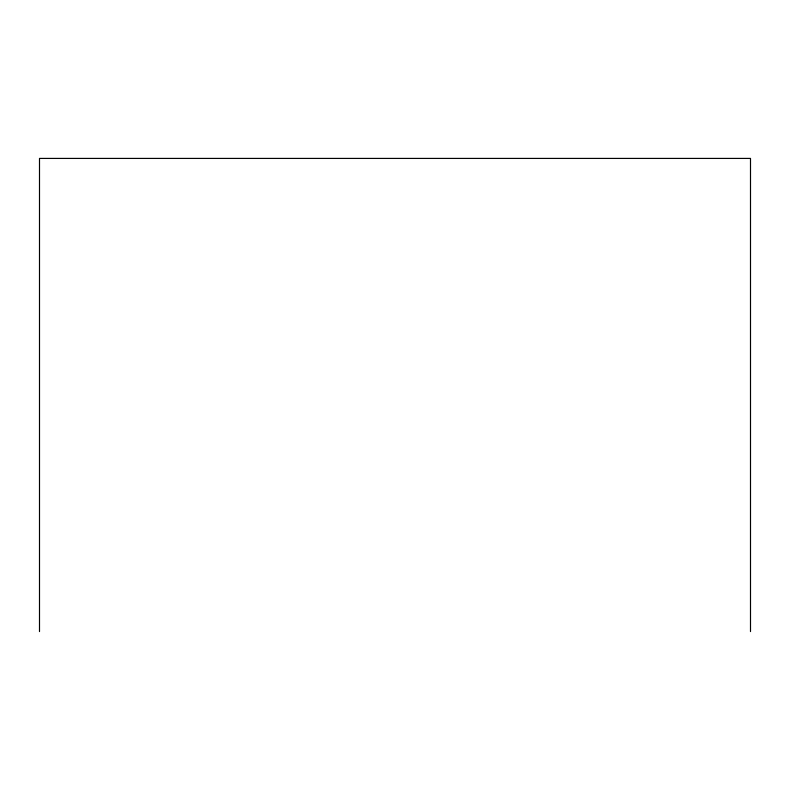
<?xml version="1.0" encoding="UTF-8"?>
<svg xmlns="http://www.w3.org/2000/svg" width="790" height="790" viewBox="0 0 790 790"><rect width="100%" height="100%" fill="white"/><g stroke="black" fill="none" stroke-linecap="round" stroke-linejoin="round"><path stroke-width="1.19" d="M750.5 631.585L750.5 158.415L39.5 158.415L39.5 631.585"/></g></svg>
